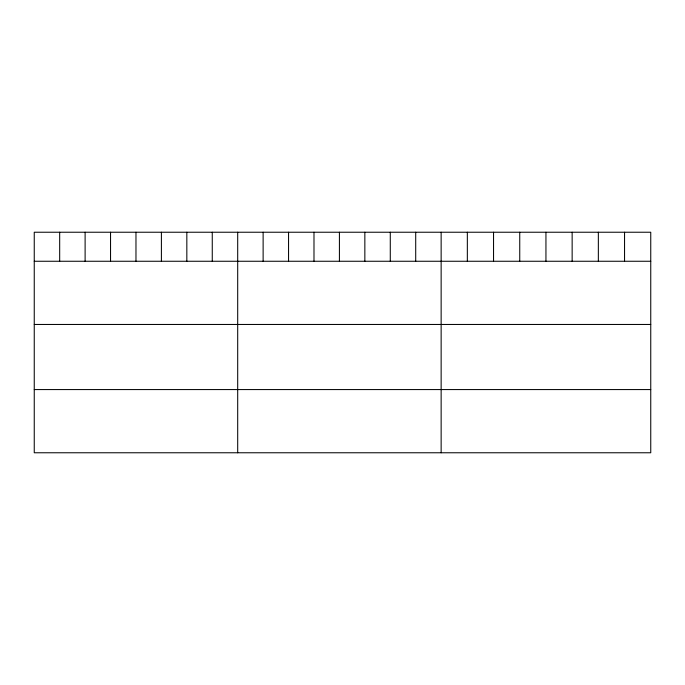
<?xml version="1.0" encoding="UTF-8"?>
<svg xmlns="http://www.w3.org/2000/svg" width="685" height="685" viewBox="0 0 685 685"><rect width="100%" height="100%" fill="white"/><g stroke="black" fill="none" stroke-linecap="round" stroke-linejoin="round"><path stroke-width="1.03" d="M650.75 261.259L650.75 452.768L34.25 452.768L34.25 232.232L650.75 232.232L650.75 261.259L34.25 261.259M34.25 324.459L650.75 324.459M34.25 389.568L650.75 389.568M624.549 232.232L624.549 261.259M598.347 232.232L598.347 261.259M572.146 232.232L572.146 261.259M545.945 232.232L545.945 261.259M519.744 232.232L519.744 261.259M493.542 232.232L493.542 261.259M467.341 232.232L467.341 261.259M441.14 232.232L441.14 452.768M415.709 232.232L415.709 261.259M390.279 232.232L390.279 261.259M364.848 232.232L364.848 261.259M339.417 232.232L339.417 261.259M313.987 232.232L313.987 261.259M288.556 232.232L288.556 261.259M263.126 232.232L263.126 261.259M237.695 232.232L237.695 452.768M212.264 232.232L212.264 261.259M186.834 232.232L186.834 261.259M161.403 232.232L161.403 261.259M135.972 232.232L135.972 261.259M110.542 232.232L110.542 261.259M85.111 232.232L85.111 261.259M59.681 232.232L59.681 261.259"/></g></svg>
